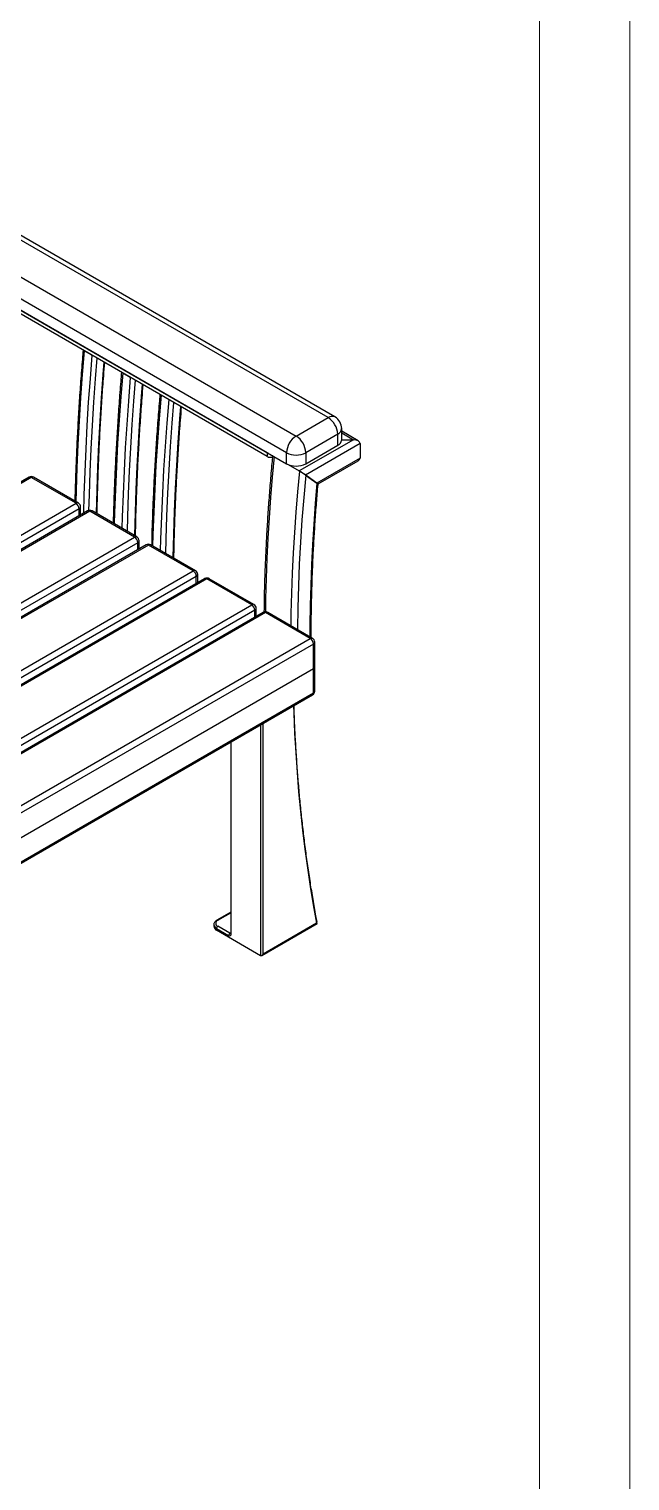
# Model space of a CAD drawing. Header units: millimetres. Extents: x 3058 to 8998, y -1361 to 2839.
# Drawn here: x 8333 to 8998, y 183 to 1787 of the extents above; entities that cross this region are included whole.
import ezdxf

# ---------------------------------------------------------------- set-up
doc = ezdxf.new("R2010")
doc.units = ezdxf.units.MM
doc.layers.add('tabelka', color=155, linetype='Continuous')

# ---------------------------------------------------------------- blocks, each defined once
blk = doc.blocks.new('izometria')
for p, q in [((-2439.9, 1588.3), (-2793.5, 1792.4)), ((-2432.4, 1589.1), (-2786, 1793.2)), ((-2818.8, 1766.2), (-2475.3, 1567.9)), ((-2485.9, 1549.5), (-2821.8, 1743.4)), ((-2822.4, 1731.5), (-2485.9, 1537.3)), ((-2507.1, 1549.4), (-2818.2, 1729)), ((-2507.1, 1545.3), (-2818.2, 1724.9)), ((-2701, 1657.1), (-2709.5, 1662)), ((-2658.6, 1632.6), (-2667, 1637.5)), ((-2616.1, 1608.1), (-2624.6, 1613)), ((-2475.3, 1567.9), (-2439.9, 1588.3)), ((-2424.9, 1563.8), (-2424.9, 1576.1)), ((-2406.7, 1562.6), (-2424.9, 1573.1)), ((-2411.9, 1563.8), (-2471.8, 1529.3)), ((-2404.6, 1559.6), (-2464.8, 1524.8)), ((-2429.3, 1569.9), (-2464.7, 1549.5)), ((-2464.7, 1537.3), (-2429.3, 1557.7)), ((-2429.3, 1557.7), (-2429.3, 1569.9)), ((-2424.9, 1571.3), (-2411.9, 1563.8)), ((-2424.9, 1563.8), (-2411.9, 1563.8)), ((-2404.6, 1559.6), (-2404.6, 1543.6)), ((-2507.1, 1549.4), (-2507.1, 1545.3)), ((-2501.2, 1546.2), (-2501.3, 1546.2)), ((-2485.9, 1537.3), (-2485.9, 1549.5)), ((-2464.7, 1549.5), (-2464.7, 1537.3)), ((-2404.6, 1543.6), (-2452.3, 1516)), ((-2451, 1515), (-2406.7, 1540.6)), ((-2471.7, 1529.2), (-2484.3, 1536.5)), ((-2484.2, 1536.4), (-2471.8, 1529.3)), ((-2464.8, 1524.8), (-2452.3, 1516)), ((-2452.3, 1516), (-2464.7, 1524.8)), ((-2770.5, 1522.4), (-3895.7, 872.8)), ((-2768, 1522.2), (-3894.3, 872)), ((-2718.5, 1493.6), (-2768, 1522.2)), ((-2716, 1493.8), (-2765.5, 1522.4)), ((-3844.8, 843.4), (-2718.5, 1493.6)), ((-2715, 1487.5), (-3837.7, 839.3)), ((-2705.8, 1485.1), (-3831, 835.5)), ((-2703.3, 1484.8), (-3829.6, 834.6)), ((-2715, 1479.8), (-2715, 1487.5)), ((-2713.5, 1480.6), (-2713.5, 1489.5)), ((-2653.8, 1456.2), (-2703.3, 1484.8)), ((-2651.3, 1456.5), (-2700.8, 1485.1)), ((-3780.8, 805.6), (-2653.8, 1456.2)), ((-2650.3, 1450.1), (-3777.4, 799.4)), ((-2641.1, 1447.7), (-3776.9, 792)), ((-2638.6, 1447.5), (-3776.9, 790.3)), ((-2650.3, 1442.4), (-2650.3, 1450.1)), ((-2648.8, 1443.3), (-2648.8, 1452.1)), ((-2589.1, 1418.9), (-2638.6, 1447.5)), ((-2586.6, 1419.1), (-2636.1, 1447.7)), ((-3762.4, 741.6), (-2589.1, 1418.9)), ((-2585.6, 1412.8), (-3761.8, 733.8)), ((-2585.6, 1405.1), (-2585.6, 1412.8)), ((-2584.1, 1405.9), (-2584.1, 1414.8)), ((-2576.4, 1410.3), (-3761.2, 726.4)), ((-2573.9, 1410.1), (-3761.1, 724.8)), ((-2524.4, 1381.5), (-2573.9, 1410.1)), ((-2521.9, 1381.8), (-2571.4, 1410.3)), ((-3757.9, 669.5), (-2524.4, 1381.5)), ((-2520.9, 1375.4), (-3757.5, 661.5)), ((-2511.7, 1373), (-3757.3, 654)), ((-2509.2, 1372.8), (-3757.2, 652.3)), ((-2520.9, 1367.7), (-2520.9, 1375.4)), ((-2519.4, 1368.6), (-2519.4, 1377.4)), ((-2459.7, 1344.2), (-2509.2, 1372.8)), ((-2457.2, 1344.4), (-2506.7, 1373)), ((-3725.4, 613.5), (-2459.7, 1344.2)), ((-2456.2, 1338.1), (-3721.9, 607.4)), ((-2456.2, 1311.1), (-2456.2, 1338.1)), ((-2454.7, 1313.1), (-2454.7, 1340.1)), ((-3721.9, 580.4), (-2456.2, 1311.1)), ((-2456.2, 1284.2), (-2456.2, 1311.1)), ((-2454.7, 1286.2), (-2454.7, 1313.1)), ((-3721.9, 553.5), (-2456.2, 1284.2)), ((-3722.9, 551.2), (-2457.2, 1281.9)), ((-2514.5, 1248.8), (-2514.5, 994.1)), ((-2511.7, 995.7), (-2511.7, 1250.4)), ((-2547.6, 1229.7), (-2547.6, 1018.6)), ((-2547.1, 1017.8), (-2547.1, 1230)), ((-2566.2, 1028), (-2566.2, 1026.3)), ((-2547.6, 1041.8), (-2562.9, 1033)), ((-2561.9, 1032.9), (-2547.6, 1041.1)), ((-2513.1, 994.2), (-2452, 1029.5)), ((-2452.6, 1029.8), (-2511.7, 995.7)), ((-2451.9, 1029.6), (-2452.2, 1031.2)), ((-2563.3, 1023.9), (-2549.9, 1016.1)), ((-2563.3, 1023.9), (-2563.3, 1022.3)), ((-2563.3, 1022.3), (-2514.5, 994.1)), ((-2548.5, 1018.6), (-2561.9, 1026.3)), ((-2547.6, 1019.1), (-2548.5, 1018.6))]:
    blk.add_line(p, q)
at = {"flags": 128}
for points in [[(-2709.5, 1662), (-2711.6, 1636), (-2713.5, 1610.1), (-2715.1, 1584.3), (-2716.4, 1558.7), (-2717.5, 1533.2), (-2718.4, 1507.9), (-2718.7, 1495.4)], [(-2701, 1657.1), (-2703.1, 1631.1), (-2705, 1605.2), (-2706.6, 1579.4), (-2707.9, 1553.8), (-2709, 1528.3), (-2709.9, 1503), (-2710.4, 1482.4)], [(-2695.6, 1654.1), (-2697.4, 1631.1), (-2699.3, 1605.2), (-2700.9, 1579.5), (-2702.3, 1553.8), (-2703.4, 1528.4), (-2704.2, 1503), (-2704.7, 1485.5)], [(-2687.8, 1649.6), (-2688.9, 1636), (-2690.8, 1610.2), (-2692.4, 1584.4), (-2693.8, 1558.8), (-2694.9, 1533.4), (-2695.7, 1508), (-2696.4, 1482.8), (-2696.4, 1482.5)], [(-2667, 1637.5), (-2669.2, 1611.5), (-2671, 1585.6), (-2672.6, 1559.8), (-2674, 1534.2), (-2675.1, 1508.7), (-2676, 1483.4), (-2676.3, 1470.9)], [(-2658.6, 1632.6), (-2660.7, 1606.6), (-2662.5, 1580.7), (-2664.2, 1554.9), (-2665.5, 1529.3), (-2666.6, 1503.8), (-2667.5, 1478.5), (-2667.8, 1466)], [(-2653.1, 1629.6), (-2655, 1606.6), (-2656.9, 1580.7), (-2658.5, 1555), (-2659.9, 1529.4), (-2661, 1503.9), (-2661.8, 1478.5), (-2662.2, 1462.8)], [(-2645.4, 1625.1), (-2646.5, 1611.5), (-2648.4, 1585.7), (-2650, 1560), (-2651.3, 1534.4), (-2652.5, 1508.9), (-2653.3, 1483.5), (-2653.9, 1458.3), (-2653.9, 1458)], [(-2624.6, 1613), (-2626.7, 1587), (-2628.6, 1561.1), (-2630.2, 1535.4), (-2631.6, 1509.7), (-2632.7, 1484.2), (-2633.5, 1458.9), (-2633.9, 1446.4)], [(-2616.1, 1608.1), (-2618.2, 1582.1), (-2620.1, 1556.2), (-2621.7, 1530.5), (-2623.1, 1504.8), (-2624.2, 1479.3), (-2625.1, 1454), (-2625.4, 1441.5)], [(-2610.7, 1605.1), (-2612.6, 1582.1), (-2614.4, 1556.2), (-2616.1, 1530.5), (-2617.4, 1504.9), (-2618.5, 1479.4), (-2619.4, 1454), (-2619.8, 1438.3)], [(-2603, 1600.6), (-2604.1, 1587), (-2605.9, 1561.2), (-2607.6, 1535.5), (-2608.9, 1509.9), (-2610, 1484.4), (-2610.9, 1459.1), (-2611.5, 1433.9), (-2611.5, 1433.5)], [(-2499.7, 1545.4), (-2501.7, 1522.6), (-2503.6, 1499.9), (-2505.2, 1477.4), (-2506.5, 1455), (-2507.6, 1432.7), (-2508.4, 1410.5), (-2509, 1388.5), (-2509.3, 1373.7)], [(-2506, 1548.9), (-2506.3, 1549), (-2507.1, 1549.4)], [(-2471.7, 1529.2), (-2473.7, 1506.4), (-2475.6, 1483.8), (-2477.2, 1461.2), (-2478.5, 1438.8), (-2479.6, 1416.5), (-2480.4, 1394.3), (-2481, 1372.3), (-2481.2, 1358.3)], [(-2464.7, 1524.8), (-2466.9, 1500), (-2468.8, 1475.3), (-2470.4, 1450.8), (-2471.8, 1426.5), (-2472.8, 1402.3), (-2473.5, 1378.2), (-2473.9, 1354.4), (-2473.9, 1354.1)], [(-2452.3, 1516), (-2454.2, 1493.2), (-2455.8, 1470.5), (-2457.2, 1447.9), (-2458.3, 1425.5), (-2459.2, 1403.2), (-2459.8, 1381), (-2460.1, 1359), (-2460.2, 1346.1)], [(-2478.2, 1269.8), (-2477.9, 1261.8), (-2477, 1239.8), (-2475.7, 1218), (-2474.2, 1196.3), (-2472.5, 1174.8), (-2470.4, 1153.5), (-2468.1, 1132.4), (-2465.6, 1111.5), (-2462.7, 1090.8), (-2459.6, 1070.2), (-2456.3, 1049.9), (-2452.6, 1029.8)], [(-2452, 1029.5), (-2452, 1029.5), (-2451.9, 1029.6)]]:
    blk.add_lwpolyline(points, dxfattribs=at)
for centre, radius, start, end in [((-2435.5, 1582), 7.66, 66.1856, 125.1253), ((-2452.2, 1569), 22.9, 2.3869, 57.6133), ((-2439.9, 1576.1), 15, 0, 60.0027), ((-2432.4, 1576.8), 7.48, 294.0751, 354.6048), ((-2463, 1548.6), 22.9, 122.3868, 177.6132), ((-2487.5, 1548.6), 22.9, 2.3869, 57.6133), ((-2432.5, 1564.6), 7.66, 294.8679, 353.812), ((-2503.5, 1552.3), 7.88, 243.075, 285.5296), ((-2475.3, 1569.8), 22.9, 242.3909, 297.609), ((-2475.3, 1557.6), 22.9, 242.3909, 297.609), ((-2768, 1518.1), 5, 60.0027, 119.9973), ((-2769.5, 1520.1), 2.51, 54.3829, 114.3071), ((-2766.6, 1520.1), 2.51, 65.693, 125.6175), ((-2717.1, 1491.5), 2.51, 65.693, 125.6175), ((-2722.7, 1487.1), 7.68, 2.6055, 57.3944), ((-2718.5, 1489.5), 5, 0, 60.0027), ((-2716, 1489.7), 2.51, 294.3751, 354.3044), ((-2703.3, 1480.7), 5, 60.0027, 119.9973), ((-2704.8, 1482.8), 2.51, 54.3829, 114.3071), ((-2701.9, 1482.8), 2.51, 65.693, 125.6175), ((-2652.4, 1454.2), 2.51, 65.693, 125.6175), ((-2658, 1449.8), 7.68, 2.6052, 57.3946), ((-2653.8, 1452.1), 5, 0, 60.0027), ((-2651.3, 1452.4), 2.51, 294.373, 354.306), ((-2638.6, 1443.4), 5, 60.0027, 119.9973), ((-2640.1, 1445.4), 2.51, 54.3827, 114.3068), ((-2637.2, 1445.4), 2.51, 65.693, 125.6175), ((-2587.7, 1416.8), 2.51, 65.693, 125.6175), ((-2593.3, 1412.4), 7.68, 2.6055, 57.3943), ((-2589.1, 1414.8), 5, 0, 60.0027), ((-2586.6, 1415), 2.51, 294.3755, 354.3035), ((-2573.9, 1406), 5, 60.0027, 119.9973), ((-2575.4, 1408.1), 2.51, 54.3826, 114.3074), ((-2572.5, 1408.1), 2.51, 65.693, 125.6175), ((-2523, 1379.5), 2.51, 65.693, 125.6175), ((-2528.6, 1375.1), 7.68, 2.6052, 57.3946), ((-2524.4, 1377.4), 5, 0, 60.0027), ((-2521.9, 1377.7), 2.51, 294.373, 354.306), ((-2509.2, 1368.7), 5, 60.0027, 119.9973), ((-2510.7, 1370.7), 2.51, 54.3825, 114.307), ((-2507.8, 1370.7), 2.51, 65.693, 125.6175), ((-2458.3, 1342.1), 2.51, 65.693, 125.6175), ((-2463.9, 1337.7), 7.68, 2.6053, 57.3945), ((-2459.7, 1340.1), 5, 0, 60.0027), ((-2457.2, 1340.3), 2.51, 294.3732, 354.3069), ((-2457.2, 1313.4), 2.51, 294.3732, 354.3069), ((-2459.7, 1286.2), 5, 299.9973, 0), ((-2458.9, 1284), 2.68, 307.6937, 3.6198), ((-2457.2, 1286.5), 2.51, 294.3732, 354.3069), ((-2561.3, 1028.4), 4.92, 184.73, 246.316), ((-2560.7, 1029.6), 3.49, 110.7838, 249.2162), ((-2562.5, 1032.2), 0.917, 51.1204, 117.5856), ((-2561.2, 1026.8), 5.03, 185.6942, 245.6263), ((-2560.2, 1023.7), 3.07, 122.6055, 177.3949), ((-2546.8, 1016), 3.07, 122.6055, 177.3949), ((-2548.8, 1017.5), 1.75, 230.7962, 9.2151), ((-2547.9, 1019.5), 1.08, 235.5522, 281.7869), ((-2546.6, 1018.7), 1.01, 185.69, 245.6281)]:
    blk.add_arc(centre, radius, start, end)
for centre, major_axis, ratio, start_param, end_param in [((-2411.9, 1559.6), (7.35, 0), 0.577382, 0, 1.570796), ((-2411.9, 1559.6), (7.35, 0), 0.577382, 0, 1.570796), ((-2496.5, 1543.1), (4.95, -3.15), 0.045109, 3.196693, 3.322521), ((-2411.9, 1543.6), (7.35, 0), 0.577382, 5.497706, 6.283185), ((-2411.9, 1543.6), (7.35, 0), 0.577382, 5.497706, 6.283185), ((-2468.5, 1526.9), (4.95, -3.15), 0.045109, 0.761961, 2.332757), ((-2456, 1518.1), (4.95, -3.15), 0.045109, 6.259667, 7.045146), ((-2513.1, 996.5), (1.41, 2.45), 0.577335, 3.141633, 4.71243)]:
    blk.add_ellipse(centre, major_axis=major_axis, ratio=ratio, start_param=start_param, end_param=end_param)
for points, knots in [([(-2710.7, 1662.8), (-2711, 1659.5), (-2712, 1648), (-2713.5, 1628.3), (-2715.2, 1604), (-2716.6, 1579.9), (-2717.9, 1555.8), (-2718.8, 1531.8), (-2719.5, 1511.9), (-2719.8, 1500), (-2719.9, 1496.1)], [0, 0, 0, 0, 0.059397, 0.204059, 0.348721, 0.493385, 0.638049, 0.782713, 0.927378, 1, 1, 1, 1]), ([(-2709.5, 1662), (-2709.6, 1662), (-2709.9, 1662.2), (-2710.1, 1662.4), (-2710.2, 1662.5)], [0, 0, 0, 0, 0.475911, 1, 1, 1, 1]), ([(-2700.1, 1656.7), (-2700.4, 1656.8), (-2700.7, 1656.9), (-2701, 1657), (-2701, 1657.1)], [0, 0, 0, 0, 0.951436, 1, 1, 1, 1]), ([(-2695.2, 1481.8), (-2695.2, 1484.7), (-2695, 1495.5), (-2694.5, 1514.2), (-2693.6, 1538), (-2692.6, 1561.9), (-2691.3, 1585.9), (-2689.8, 1610), (-2688.3, 1631), (-2687.2, 1644.1), (-2686.8, 1649)], [0, 0, 0, 0, 0.05361, 0.196804, 0.339999, 0.483194, 0.626389, 0.769585, 0.912781, 1, 1, 1, 1]), ([(-2668.3, 1638.3), (-2668.6, 1635), (-2669.5, 1623.5), (-2671.1, 1603.9), (-2672.7, 1579.6), (-2674.2, 1555.4), (-2675.4, 1531.3), (-2676.4, 1507.3), (-2677.1, 1487.4), (-2677.4, 1475.5), (-2677.5, 1471.6)], [0, 0, 0, 0, 0.059397, 0.204059, 0.348721, 0.493385, 0.638049, 0.782713, 0.927378, 1, 1, 1, 1]), ([(-2667, 1637.5), (-2667.2, 1637.5), (-2667.5, 1637.7), (-2667.6, 1637.9), (-2667.7, 1638.1)], [0, 0, 0, 0, 0.475916, 1, 1, 1, 1]), ([(-2657.6, 1632.2), (-2657.9, 1632.3), (-2658.3, 1632.4), (-2658.5, 1632.6), (-2658.6, 1632.6)], [0, 0, 0, 0, 0.951436, 1, 1, 1, 1]), ([(-2652.8, 1457.3), (-2652.7, 1460.3), (-2652.6, 1471), (-2652, 1489.8), (-2651.2, 1513.5), (-2650.1, 1537.4), (-2648.8, 1561.4), (-2647.3, 1585.5), (-2645.8, 1606.5), (-2644.8, 1619.6), (-2644.4, 1624.5)], [0, 0, 0, 0, 0.05361, 0.196804, 0.339999, 0.483194, 0.626389, 0.769585, 0.912781, 1, 1, 1, 1]), ([(-2625.9, 1613.8), (-2626.1, 1610.5), (-2627.1, 1599), (-2628.6, 1579.4), (-2630.3, 1555.1), (-2631.8, 1530.9), (-2633, 1506.8), (-2634, 1482.8), (-2634.7, 1462.9), (-2634.9, 1451), (-2635, 1447.1)], [0, 0, 0, 0, 0.0593971, 0.2040587, 0.3487215, 0.4933848, 0.6380487, 0.7827132, 0.927378, 1, 1, 1, 1]), ([(-2624.6, 1613), (-2624.8, 1613), (-2625.1, 1613.2), (-2625.2, 1613.4), (-2625.3, 1613.6)], [0, 0, 0, 0, 0.475916, 1, 1, 1, 1]), ([(-2615.2, 1607.7), (-2615.5, 1607.8), (-2615.9, 1607.9), (-2616.1, 1608.1), (-2616.1, 1608.1)], [0, 0, 0, 0, 0.951436, 1, 1, 1, 1]), ([(-2610.4, 1432.8), (-2610.3, 1435.8), (-2610.1, 1446.5), (-2609.6, 1465.3), (-2608.8, 1489), (-2607.7, 1512.9), (-2606.4, 1536.9), (-2604.9, 1561), (-2603.4, 1582), (-2602.3, 1595.1), (-2601.9, 1600)], [0, 0, 0, 0, 0.05361, 0.196804, 0.339999, 0.483194, 0.626389, 0.769585, 0.912781, 1, 1, 1, 1]), ([(-2501.3, 1546.2), (-2501.6, 1543.3), (-2502.5, 1533.2), (-2504, 1515.9), (-2505.7, 1494.5), (-2507.1, 1473.2), (-2508.3, 1452), (-2509.3, 1431), (-2510.1, 1410), (-2510.6, 1390.8), (-2510.7, 1378.6), (-2510.8, 1373.3)], [0, 0, 0, 0, 0.049277, 0.171723, 0.29417, 0.416618, 0.539068, 0.661518, 0.783969, 0.90642, 1, 1, 1, 1]), ([(-2464.7, 1524.8), (-2464.8, 1524.8), (-2465.3, 1525.2), (-2466.5, 1526), (-2468.3, 1527.1), (-2469.8, 1528.1), (-2470.9, 1528.8), (-2471.5, 1529.1), (-2471.7, 1529.2)], [0, 0, 0, 0, 0.041135, 0.36068, 0.590724, 0.769338, 0.918273, 1, 1, 1, 1]), ([(-2458.7, 1345.3), (-2458.7, 1346.3), (-2458.7, 1354.2), (-2458.5, 1368.9), (-2458.1, 1389.5), (-2457.5, 1410.2), (-2456.7, 1431), (-2455.6, 1451.9), (-2454.3, 1473), (-2452.8, 1493.8), (-2451.6, 1507.8), (-2451, 1514.8), (-2451, 1515)], [0, 0, 0, 0, 0.019498, 0.142342, 0.265186, 0.388031, 0.510876, 0.633723, 0.75657, 0.879418, 0.995801, 1, 1, 1, 1]), ([(-2451, 1515), (-2451, 1515), (-2450.9, 1515), (-2451.3, 1515.3), (-2452, 1515.8), (-2452.3, 1516)], [0, 0, 0, 0, 0.027659, 0.546478, 1, 1, 1, 1]), ([(-2452.1, 1031.2), (-2452.5, 1033.4), (-2454.1, 1041.7), (-2456.6, 1056.1), (-2459.6, 1074.6), (-2462.4, 1093.2), (-2465, 1112), (-2467.3, 1131), (-2469.5, 1150.1), (-2471.4, 1169.4), (-2473.1, 1188.9), (-2474.5, 1208.5), (-2475.8, 1228.2), (-2476.8, 1248.1), (-2477.4, 1262.1), (-2477.6, 1269.5), (-2477.6, 1270.1)], [0, 0, 0, 0, 0.029285, 0.109536, 0.189787, 0.270037, 0.350287, 0.430537, 0.510786, 0.591036, 0.671285, 0.751534, 0.831783, 0.912032, 0.99228, 1, 1, 1, 1]), ([(-2562.9, 1033), (-2563.1, 1032.8), (-2563.8, 1032.4), (-2564.8, 1031.6), (-2565.6, 1030.5), (-2566.1, 1029.4), (-2566.3, 1028.5), (-2566.2, 1028), (-2566.2, 1028)], [0, 0, 0, 0, 0.127226, 0.363815, 0.569441, 0.765819, 0.977497, 1, 1, 1, 1]), ([(-2452.6, 1029.8), (-2452.6, 1029.8), (-2452.3, 1029.7), (-2452, 1029.6), (-2451.9, 1029.6), (-2451.9, 1029.6)], [0, 0, 0, 0, 0.004689, 0.842054, 1, 1, 1, 1]), ([(-2547.6, 1018.6), (-2547.6, 1018.5), (-2547.6, 1018.3), (-2547.7, 1018.3), (-2547.7, 1018.3)], [0, 0, 0, 0, 0.376625, 1, 1, 1, 1])]:
    blk.add_open_spline(points, degree=3, knots=knots)

msp = doc.modelspace()

# ---------------------------------------------------------------- linework, layer by layer
at = {"layer": 'tabelka', "lineweight": 5}
for points in [[(3057.56, 2838.7), (8997.56, 2838.7), (8997.56, -1361.3), (3057.56, -1361.3)], [(3157.56, 2738.7), (8897.56, 2738.7), (8897.56, -1261.3), (3157.56, -1261.3)]]:
    msp.add_lwpolyline(points, close=True, dxfattribs=at)

# ---------------------------------------------------------------- block references
msp.add_blockref('izometria', (11103.8, -230.35))

doc.saveas('drawing.dxf')
